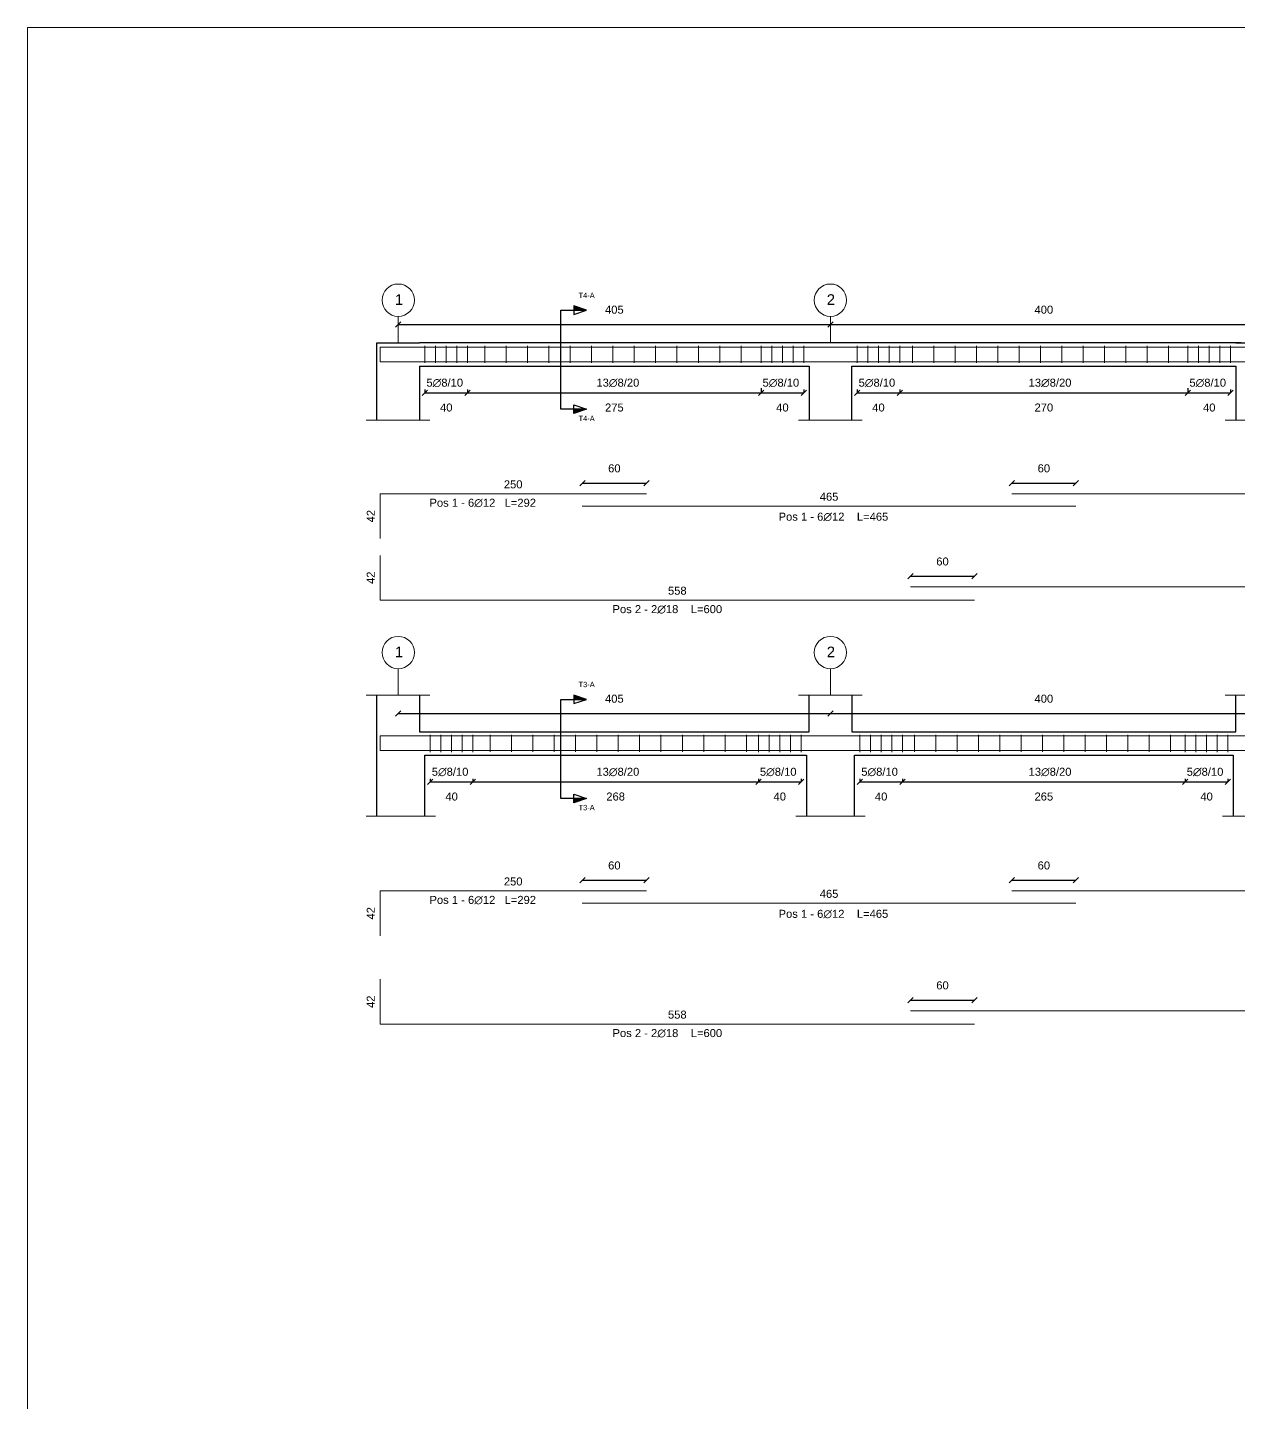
# Model space of a CAD drawing. Header units: millimetres. Extents: x -455371 to 117772, y -78417 to 116564.
# Drawn here: x -339956 to -328607, y -4892 to 7995 of the extents above; entities that cross this region are included whole.
import ezdxf

# ---------------------------------------------------------------- set-up
doc = ezdxf.new("R2010")
doc.units = ezdxf.units.MM
doc.linetypes.add('ACAD_ISO02W100', pattern=[15, 12, -3])
doc.layers.get('0').update_dxf_attribs({"color": 255})
for name, color, linetype, lineweight in [('armature', 5, 'Continuous', 18), ('Cls', 7, 'Continuous', 25), ('fili fissi', 210, 'Continuous', 18), ('quote', 5, 'Continuous', 15), ('Scritte', 7, 'Continuous', 15), ('staffe', 10, 'Continuous', 15), ('tratteggio 1 a 50', 230, 'ACAD_ISO02W100', 15)]:
    doc.layers.add(name, color=color, linetype=linetype, lineweight=lineweight)
doc.layers.add('RETINI', color=253, linetype='Continuous')
doc.styles.get("Standard").update_dxf_attribs({"font": 'arial.ttf'})
doc.dimstyles.new('per distinte 1 a 50', dxfattribs={"dimtxt": 75, "dimasz": 150, "dimexe": 0.18, "dimexo": 250, "dimgap": 50, "dimtad": 1, "dimdec": 0, "dimlfac": 0.1, "dimzin": 0, "dimdsep": 46, "dimtxsty": 'Standard', "dimblk": 'NONE', "dimcen": 0, "dimse1": 1, "dimse2": 1, "dimsd1": 1, "dimsd2": 1, "dimadec": 0, "dimazin": 0, "dimtfac": 1, "dimtdec": 0, "dimtix": 1, "dimtofl": 0, "dimtmove": 0, "dimatfit": 3, "dimldrblk": 'NONE', "dimfxl": 250, "dimfxlon": 1, "dimtolj": 1, "dimtzin": 0, "dimarcsym": 2})
doc.dimstyles.new('scala1 a 50', dxfattribs={"dimtxt": 75, "dimasz": 50, "dimexe": 0.18, "dimexo": 250, "dimgap": 100, "dimtad": 2, "dimdec": 0, "dimlfac": 0.1, "dimzin": 0, "dimdsep": 46, "dimtxsty": 'Standard', "dimblk": 'OBLIQUE', "dimcen": -100, "dimadec": 0, "dimazin": 0, "dimtfac": 1, "dimtdec": 0, "dimtofl": 0, "dimtmove": 0, "dimatfit": 3, "dimfxl": 250, "dimfxlon": 1, "dimtolj": 1, "dimtzin": 0, "dimarcsym": 0})

# ---------------------------------------------------------------- blocks, each defined once
blk = doc.blocks.new('*U408')
at = {"layer": 'staffe'}
blk.add_lwpolyline([(0, -80), (0, 80)], dxfattribs=at)
blk = doc.blocks.new('*U409')
at = {"layer": 'Cls', "color": 0, "linetype": 'ByBlock', "lineweight": -2, "transparency": 16777216}
for p in [(-400, 0), (-300, 0), (-200, 0), (-100, 0), (0, 0)]:
    blk.add_blockref('*U408', p, dxfattribs=at)
blk = doc.blocks.new('*U410')
at = {"layer": 'staffe'}
blk.add_lwpolyline([(0, -80), (0, 80)], dxfattribs=at)
blk = doc.blocks.new('*U411')
at = {"layer": 'Cls', "color": 0, "linetype": 'ByBlock', "lineweight": -2, "transparency": 16777216}
for p in [(-400, 0), (-300, 0), (-200, 0), (-100, 0), (0, 0)]:
    blk.add_blockref('*U410', p, dxfattribs=at)
blk = doc.blocks.new('*U412')
at = {"layer": 'staffe'}
blk.add_lwpolyline([(0, -80), (0, 80)], dxfattribs=at)
blk = doc.blocks.new('*U413')
at = {"layer": 'Cls', "color": 0, "linetype": 'ByBlock', "lineweight": -2, "transparency": 16777216}
for p in [(-400, 0), (-300, 0), (-200, 0), (-100, 0), (0, 0)]:
    blk.add_blockref('*U412', p, dxfattribs=at)
blk = doc.blocks.new('*U414')
at = {"layer": 'staffe'}
blk.add_lwpolyline([(0, -80), (0, 80)], dxfattribs=at)
blk = doc.blocks.new('*U415')
at = {"layer": 'Cls', "color": 0, "linetype": 'ByBlock', "lineweight": -2, "transparency": 16777216}
for p in [(-400, 0), (-300, 0), (-200, 0), (-100, 0), (0, 0)]:
    blk.add_blockref('*U414', p, dxfattribs=at)
blk = doc.blocks.new('*U442')
at = {"layer": 'staffe'}
blk.add_lwpolyline([(0, -80), (0, 80)], dxfattribs=at)
blk = doc.blocks.new('*U443')
at = {"layer": 'Cls', "color": 0, "linetype": 'ByBlock', "lineweight": -2, "transparency": 16777216}
for p in [(-400, 0), (-300, 0), (-200, 0), (-100, 0), (0, 0)]:
    blk.add_blockref('*U442', p, dxfattribs=at)
blk = doc.blocks.new('*U444')
at = {"layer": 'staffe'}
blk.add_lwpolyline([(0, -80), (0, 80)], dxfattribs=at)
blk = doc.blocks.new('*U445')
at = {"layer": 'Cls', "color": 0, "linetype": 'ByBlock', "lineweight": -2, "transparency": 16777216}
for p in [(-400, 0), (-300, 0), (-200, 0), (-100, 0), (0, 0)]:
    blk.add_blockref('*U444', p, dxfattribs=at)
blk = doc.blocks.new('*U446')
at = {"layer": 'staffe'}
blk.add_lwpolyline([(0, -80), (0, 80)], dxfattribs=at)
blk = doc.blocks.new('*U447')
at = {"layer": 'Cls', "color": 0, "linetype": 'ByBlock', "lineweight": -2, "transparency": 16777216}
for p in [(-400, 0), (-300, 0), (-200, 0), (-100, 0), (0, 0)]:
    blk.add_blockref('*U446', p, dxfattribs=at)
blk = doc.blocks.new('*U448')
at = {"layer": 'staffe'}
blk.add_lwpolyline([(0, -80), (0, 80)], dxfattribs=at)
blk = doc.blocks.new('*U449')
at = {"layer": 'Cls', "color": 0, "linetype": 'ByBlock', "lineweight": -2, "transparency": 16777216}
for p in [(-400, 0), (-300, 0), (-200, 0), (-100, 0), (0, 0)]:
    blk.add_blockref('*U448', p, dxfattribs=at)
blk = doc.blocks.new('*U506')
at = {"layer": 'staffe'}
blk.add_lwpolyline([(0, -80), (0, 80)], dxfattribs=at)
blk = doc.blocks.new('*U507')
at = {"layer": 'Cls', "color": 0, "linetype": 'ByBlock', "lineweight": -2, "transparency": 16777216}
for p in [(0, 0), (200, 0), (400, 0), (600, 0), (800, 0), (1000, 0), (1200, 0), (1400, 0), (1600, 0), (1800, 0), (2000, 0), (2200, 0), (2400, 0)]:
    blk.add_blockref('*U506', p, dxfattribs=at)
blk = doc.blocks.new('*U508')
at = {"layer": 'staffe'}
blk.add_lwpolyline([(0, -80), (0, 80)], dxfattribs=at)
blk = doc.blocks.new('*U509')
at = {"layer": 'Cls', "color": 0, "linetype": 'ByBlock', "lineweight": -2, "transparency": 16777216}
for p in [(0, 0), (200, 0), (400, 0), (600, 0), (800, 0), (1000, 0), (1200, 0), (1400, 0), (1600, 0), (1800, 0), (2000, 0), (2200, 0), (2400, 0)]:
    blk.add_blockref('*U508', p, dxfattribs=at)
blk = doc.blocks.new('*U514')
at = {"layer": 'staffe'}
blk.add_lwpolyline([(0, -80), (0, 80)], dxfattribs=at)
blk = doc.blocks.new('*U515')
at = {"layer": 'Cls', "color": 0, "linetype": 'ByBlock', "lineweight": -2, "transparency": 16777216}
for p in [(0, 0), (200, 0), (400, 0), (600, 0), (800, 0), (1000, 0), (1200, 0), (1400, 0), (1600, 0), (1800, 0), (2000, 0), (2200, 0), (2400, 0)]:
    blk.add_blockref('*U514', p, dxfattribs=at)
blk = doc.blocks.new('*U516')
at = {"layer": 'staffe'}
blk.add_lwpolyline([(0, -80), (0, 80)], dxfattribs=at)
blk = doc.blocks.new('*U517')
at = {"layer": 'Cls', "color": 0, "linetype": 'ByBlock', "lineweight": -2, "transparency": 16777216}
for p in [(0, 0), (200, 0), (400, 0), (600, 0), (800, 0), (1000, 0), (1200, 0), (1400, 0), (1600, 0), (1800, 0), (2000, 0), (2200, 0), (2400, 0)]:
    blk.add_blockref('*U516', p, dxfattribs=at)
blk = doc.blocks.new('_Oblique')
at = {"color": 0, "linetype": 'ByBlock', "lineweight": -2}
blk.add_line((-0.5, -0.5), (0.5, 0.5), dxfattribs=at)
blk = doc.blocks.new('*D578')
at = {"layer": 'Defpoints', "color": 0, "transparency": 16777216}
for p in [(-329081, 4851), (-328681, 4851), (-328681, 4572)]:
    blk.add_point(p, dxfattribs=at)
at = {"layer": 'quote', "color": 0, "lineweight": -2, "transparency": 16777216}
for p, q in [((-329081, 4601), (-329081, 4571)), ((-329081, 4572), (-328681, 4572)), ((-328681, 4601), (-328681, 4571))]:
    blk.add_line(p, q, dxfattribs=at)
at = {"layer": 'quote', "color": 0, "lineweight": -2, "transparency": 16777216, "xscale": 50, "yscale": 50, "zscale": 50, "rotation": 180}
blk.add_blockref('_Oblique', (-329081, 4572), dxfattribs=at)
at = {"layer": 'quote', "color": 0, "lineweight": -2, "transparency": 16777216, "xscale": 50, "yscale": 50, "zscale": 50}
blk.add_blockref('_Oblique', (-328681, 4572), dxfattribs=at)
at = {"layer": 'quote', "color": 0, "transparency": 16777216, "insert": (-328881, 4433), "char_height": 75, "attachment_point": 5}
blk.add_mtext('\\A1;40', dxfattribs=at)
blk = doc.blocks.new('*D579')
at = {"layer": 'Defpoints', "color": 0, "transparency": 16777216}
for p in [(-333081, 4851), (-332681, 4851), (-332681, 4572)]:
    blk.add_point(p, dxfattribs=at)
at = {"layer": 'quote', "color": 0, "lineweight": -2, "transparency": 16777216}
for p, q in [((-333081, 4601), (-333081, 4571)), ((-333081, 4572), (-332681, 4572)), ((-332681, 4601), (-332681, 4571))]:
    blk.add_line(p, q, dxfattribs=at)
at = {"layer": 'quote', "color": 0, "lineweight": -2, "transparency": 16777216, "xscale": 50, "yscale": 50, "zscale": 50, "rotation": 180}
blk.add_blockref('_Oblique', (-333081, 4572), dxfattribs=at)
at = {"layer": 'quote', "color": 0, "lineweight": -2, "transparency": 16777216, "xscale": 50, "yscale": 50, "zscale": 50}
blk.add_blockref('_Oblique', (-332681, 4572), dxfattribs=at)
at = {"layer": 'quote', "color": 0, "transparency": 16777216, "insert": (-332881, 4433), "char_height": 75, "attachment_point": 5}
blk.add_mtext('\\A1;40', dxfattribs=at)
blk = doc.blocks.new('*D580')
at = {"layer": 'Defpoints', "color": 0, "transparency": 16777216}
for p in [(-333106, 1204), (-332706, 1204), (-332706, 925)]:
    blk.add_point(p, dxfattribs=at)
at = {"layer": 'quote', "color": 0, "lineweight": -2, "transparency": 16777216}
for p, q in [((-333106, 954), (-333106, 925)), ((-333106, 925), (-332706, 925)), ((-332706, 954), (-332706, 925))]:
    blk.add_line(p, q, dxfattribs=at)
at = {"layer": 'quote', "color": 0, "lineweight": -2, "transparency": 16777216, "xscale": 50, "yscale": 50, "zscale": 50, "rotation": 180}
blk.add_blockref('_Oblique', (-333106, 925), dxfattribs=at)
at = {"layer": 'quote', "color": 0, "lineweight": -2, "transparency": 16777216, "xscale": 50, "yscale": 50, "zscale": 50}
blk.add_blockref('_Oblique', (-332706, 925), dxfattribs=at)
at = {"layer": 'quote', "color": 0, "transparency": 16777216, "insert": (-332906, 787), "char_height": 75, "attachment_point": 5}
blk.add_mtext('\\A1;40', dxfattribs=at)
blk = doc.blocks.new('*D581')
at = {"layer": 'Defpoints', "color": 0, "transparency": 16777216}
for p in [(-329106, 1204), (-328706, 1204), (-328706, 925)]:
    blk.add_point(p, dxfattribs=at)
at = {"layer": 'quote', "color": 0, "lineweight": -2, "transparency": 16777216}
for p, q in [((-329106, 954), (-329106, 925)), ((-329106, 925), (-328706, 925)), ((-328706, 954), (-328706, 925))]:
    blk.add_line(p, q, dxfattribs=at)
at = {"layer": 'quote', "color": 0, "lineweight": -2, "transparency": 16777216, "xscale": 50, "yscale": 50, "zscale": 50, "rotation": 180}
blk.add_blockref('_Oblique', (-329106, 925), dxfattribs=at)
at = {"layer": 'quote', "color": 0, "lineweight": -2, "transparency": 16777216, "xscale": 50, "yscale": 50, "zscale": 50}
blk.add_blockref('_Oblique', (-328706, 925), dxfattribs=at)
at = {"layer": 'quote', "color": 0, "transparency": 16777216, "insert": (-328906, 787), "char_height": 75, "attachment_point": 5}
blk.add_mtext('\\A1;40', dxfattribs=at)
blk = doc.blocks.new('*D592')
at = {"layer": 'Defpoints', "color": 0, "transparency": 16777216}
for p in [(-332181, 4851), (-331781, 4851), (-331781, 4572)]:
    blk.add_point(p, dxfattribs=at)
at = {"layer": 'quote', "color": 0, "lineweight": -2, "transparency": 16777216}
for p, q in [((-332181, 4601), (-332181, 4571)), ((-332181, 4572), (-331781, 4572)), ((-331781, 4601), (-331781, 4571))]:
    blk.add_line(p, q, dxfattribs=at)
at = {"layer": 'quote', "color": 0, "lineweight": -2, "transparency": 16777216, "xscale": 50, "yscale": 50, "zscale": 50, "rotation": 180}
blk.add_blockref('_Oblique', (-332181, 4572), dxfattribs=at)
at = {"layer": 'quote', "color": 0, "lineweight": -2, "transparency": 16777216, "xscale": 50, "yscale": 50, "zscale": 50}
blk.add_blockref('_Oblique', (-331781, 4572), dxfattribs=at)
at = {"layer": 'quote', "color": 0, "transparency": 16777216, "insert": (-331981, 4433), "char_height": 75, "attachment_point": 5}
blk.add_mtext('\\A1;40', dxfattribs=at)
blk = doc.blocks.new('*D595')
at = {"layer": 'Defpoints', "color": 0, "transparency": 16777216}
for p in [(-336231, 4851), (-335831, 4851), (-335831, 4572)]:
    blk.add_point(p, dxfattribs=at)
at = {"layer": 'quote', "color": 0, "lineweight": -2, "transparency": 16777216}
for p, q in [((-336231, 4601), (-336231, 4571)), ((-336231, 4572), (-335831, 4572)), ((-335831, 4601), (-335831, 4571))]:
    blk.add_line(p, q, dxfattribs=at)
at = {"layer": 'quote', "color": 0, "lineweight": -2, "transparency": 16777216, "xscale": 50, "yscale": 50, "zscale": 50, "rotation": 180}
blk.add_blockref('_Oblique', (-336231, 4572), dxfattribs=at)
at = {"layer": 'quote', "color": 0, "lineweight": -2, "transparency": 16777216, "xscale": 50, "yscale": 50, "zscale": 50}
blk.add_blockref('_Oblique', (-335831, 4572), dxfattribs=at)
at = {"layer": 'quote', "color": 0, "transparency": 16777216, "insert": (-336031, 4433), "char_height": 75, "attachment_point": 5}
blk.add_mtext('\\A1;40', dxfattribs=at)
blk = doc.blocks.new('*D596')
at = {"layer": 'Defpoints', "color": 0, "transparency": 16777216}
for p in [(-336181, 1204), (-335781, 1204), (-335781, 925)]:
    blk.add_point(p, dxfattribs=at)
at = {"layer": 'quote', "color": 0, "lineweight": -2, "transparency": 16777216}
for p, q in [((-336181, 954), (-336181, 925)), ((-336181, 925), (-335781, 925)), ((-335781, 954), (-335781, 925))]:
    blk.add_line(p, q, dxfattribs=at)
at = {"layer": 'quote', "color": 0, "lineweight": -2, "transparency": 16777216, "xscale": 50, "yscale": 50, "zscale": 50, "rotation": 180}
blk.add_blockref('_Oblique', (-336181, 925), dxfattribs=at)
at = {"layer": 'quote', "color": 0, "lineweight": -2, "transparency": 16777216, "xscale": 50, "yscale": 50, "zscale": 50}
blk.add_blockref('_Oblique', (-335781, 925), dxfattribs=at)
at = {"layer": 'quote', "color": 0, "transparency": 16777216, "insert": (-335981, 787), "char_height": 75, "attachment_point": 5}
blk.add_mtext('\\A1;40', dxfattribs=at)
blk = doc.blocks.new('*D597')
at = {"layer": 'Defpoints', "color": 0, "transparency": 16777216}
for p in [(-332156, 1204), (-331756, 1204), (-331756, 925)]:
    blk.add_point(p, dxfattribs=at)
at = {"layer": 'quote', "color": 0, "lineweight": -2, "transparency": 16777216}
for p, q in [((-332156, 954), (-332156, 925)), ((-332156, 925), (-331756, 925)), ((-331756, 954), (-331756, 925))]:
    blk.add_line(p, q, dxfattribs=at)
at = {"layer": 'quote', "color": 0, "lineweight": -2, "transparency": 16777216, "xscale": 50, "yscale": 50, "zscale": 50, "rotation": 180}
blk.add_blockref('_Oblique', (-332156, 925), dxfattribs=at)
at = {"layer": 'quote', "color": 0, "lineweight": -2, "transparency": 16777216, "xscale": 50, "yscale": 50, "zscale": 50}
blk.add_blockref('_Oblique', (-331756, 925), dxfattribs=at)
at = {"layer": 'quote', "color": 0, "transparency": 16777216, "insert": (-331956, 787), "char_height": 75, "attachment_point": 5}
blk.add_mtext('\\A1;40', dxfattribs=at)
blk = doc.blocks.new('*D643')
at = {"layer": 'Defpoints', "color": 0, "transparency": 16777216}
for p in [(-335831, 4851), (-333081, 4865), (-333081, 4572)]:
    blk.add_point(p, dxfattribs=at)
at = {"layer": 'quote', "color": 0, "lineweight": -2, "transparency": 16777216}
for p, q in [((-335831, 4601), (-335831, 4571)), ((-335831, 4572), (-333081, 4572)), ((-333081, 4615), (-333081, 4571))]:
    blk.add_line(p, q, dxfattribs=at)
at = {"layer": 'quote', "color": 0, "lineweight": -2, "transparency": 16777216, "xscale": 50, "yscale": 50, "zscale": 50, "rotation": 180}
blk.add_blockref('_Oblique', (-335831, 4572), dxfattribs=at)
at = {"layer": 'quote', "color": 0, "lineweight": -2, "transparency": 16777216, "xscale": 50, "yscale": 50, "zscale": 50}
blk.add_blockref('_Oblique', (-333081, 4572), dxfattribs=at)
at = {"layer": 'quote', "color": 0, "transparency": 16777216, "insert": (-334456, 4433), "char_height": 75, "attachment_point": 5}
blk.add_mtext('\\A1;275', dxfattribs=at)
blk = doc.blocks.new('*D645')
at = {"layer": 'Defpoints', "color": 0, "transparency": 16777216}
for p in [(-331781, 4851), (-329081, 4865), (-329081, 4572)]:
    blk.add_point(p, dxfattribs=at)
at = {"layer": 'quote', "color": 0, "lineweight": -2, "transparency": 16777216}
for p, q in [((-331781, 4601), (-331781, 4571)), ((-331781, 4572), (-329081, 4572)), ((-329081, 4615), (-329081, 4571))]:
    blk.add_line(p, q, dxfattribs=at)
at = {"layer": 'quote', "color": 0, "lineweight": -2, "transparency": 16777216, "xscale": 50, "yscale": 50, "zscale": 50, "rotation": 180}
blk.add_blockref('_Oblique', (-331781, 4572), dxfattribs=at)
at = {"layer": 'quote', "color": 0, "lineweight": -2, "transparency": 16777216, "xscale": 50, "yscale": 50, "zscale": 50}
blk.add_blockref('_Oblique', (-329081, 4572), dxfattribs=at)
at = {"layer": 'quote', "color": 0, "transparency": 16777216, "insert": (-330431, 4433), "char_height": 75, "attachment_point": 5}
blk.add_mtext('\\A1;270', dxfattribs=at)
blk = doc.blocks.new('*D647')
at = {"layer": 'Defpoints', "color": 0, "transparency": 16777216}
for p in [(-335781, 1204), (-333106, 1204), (-333106, 925)]:
    blk.add_point(p, dxfattribs=at)
at = {"layer": 'quote', "color": 0, "lineweight": -2, "transparency": 16777216}
for p, q in [((-335781, 954), (-335781, 925)), ((-335781, 925), (-333106, 925)), ((-333106, 954), (-333106, 925))]:
    blk.add_line(p, q, dxfattribs=at)
at = {"layer": 'quote', "color": 0, "lineweight": -2, "transparency": 16777216, "xscale": 50, "yscale": 50, "zscale": 50, "rotation": 180}
blk.add_blockref('_Oblique', (-335781, 925), dxfattribs=at)
at = {"layer": 'quote', "color": 0, "lineweight": -2, "transparency": 16777216, "xscale": 50, "yscale": 50, "zscale": 50}
blk.add_blockref('_Oblique', (-333106, 925), dxfattribs=at)
at = {"layer": 'quote', "color": 0, "transparency": 16777216, "insert": (-334444, 787), "char_height": 75, "attachment_point": 5}
blk.add_mtext('\\A1;268', dxfattribs=at)
blk = doc.blocks.new('*D649')
at = {"layer": 'Defpoints', "color": 0, "transparency": 16777216}
for p in [(-331756, 1204), (-329106, 1204), (-329106, 925)]:
    blk.add_point(p, dxfattribs=at)
at = {"layer": 'quote', "color": 0, "lineweight": -2, "transparency": 16777216}
for p, q in [((-331756, 954), (-331756, 925)), ((-331756, 925), (-329106, 925)), ((-329106, 954), (-329106, 925))]:
    blk.add_line(p, q, dxfattribs=at)
at = {"layer": 'quote', "color": 0, "lineweight": -2, "transparency": 16777216, "xscale": 50, "yscale": 50, "zscale": 50, "rotation": 180}
blk.add_blockref('_Oblique', (-331756, 925), dxfattribs=at)
at = {"layer": 'quote', "color": 0, "lineweight": -2, "transparency": 16777216, "xscale": 50, "yscale": 50, "zscale": 50}
blk.add_blockref('_Oblique', (-329106, 925), dxfattribs=at)
at = {"layer": 'quote', "color": 0, "transparency": 16777216, "insert": (-330431, 787), "char_height": 75, "attachment_point": 5}
blk.add_mtext('\\A1;265', dxfattribs=at)
blk = doc.blocks.new('*D702')
at = {"layer": 'Defpoints', "color": 0, "transparency": 16777216}
for p in [(-336651, 3625), (-336651, 3625), (-336651, 3205)]:
    blk.add_point(p, dxfattribs=at)
at = {"layer": 'quote', "color": 0, "transparency": 16777216, "insert": (-336739, 3415), "char_height": 75, "attachment_point": 5, "rotation": 90}
blk.add_mtext('\\A1;42', dxfattribs=at)
blk = doc.blocks.new('_None')
blk = doc.blocks.new('*D703')
at = {"layer": 'Defpoints', "color": 0, "transparency": 16777216}
for p in [(-336651, 3625), (-334156, 3625), (-334156, 3625)]:
    blk.add_point(p, dxfattribs=at)
at = {"layer": 'quote', "color": 0, "transparency": 16777216, "insert": (-335404, 3713), "char_height": 75, "attachment_point": 5}
blk.add_mtext('\\A1;250', dxfattribs=at)
blk = doc.blocks.new('*D704')
at = {"layer": 'Defpoints', "color": 0, "transparency": 16777216}
for p in [(-336651, 3048), (-336651, 3048), (-336651, 2628)]:
    blk.add_point(p, dxfattribs=at)
at = {"layer": 'quote', "color": 0, "transparency": 16777216, "insert": (-336739, 2838), "char_height": 75, "attachment_point": 5, "rotation": 90}
blk.add_mtext('\\A1;42', dxfattribs=at)
blk = doc.blocks.new('*D705')
at = {"layer": 'Defpoints', "color": 0, "transparency": 16777216}
for p in [(-334756, 3625), (-334156, 3725), (-334156, 3625)]:
    blk.add_point(p, dxfattribs=at)
at = {"layer": 'quote', "color": 0, "lineweight": -2, "transparency": 16777216}
for p, q in [((-334756, 3725), (-334756, 3725)), ((-334756, 3725), (-334156, 3725)), ((-334156, 3725), (-334156, 3725))]:
    blk.add_line(p, q, dxfattribs=at)
at = {"layer": 'quote', "color": 0, "lineweight": -2, "transparency": 16777216, "xscale": 50, "yscale": 50, "zscale": 50, "rotation": 180}
blk.add_blockref('_Oblique', (-334756, 3725), dxfattribs=at)
at = {"layer": 'quote', "color": 0, "lineweight": -2, "transparency": 16777216, "xscale": 50, "yscale": 50, "zscale": 50}
blk.add_blockref('_Oblique', (-334156, 3725), dxfattribs=at)
at = {"layer": 'quote', "color": 0, "transparency": 16777216, "insert": (-334456, 3863), "char_height": 75, "attachment_point": 5}
blk.add_mtext('\\A1;60', dxfattribs=at)
blk = doc.blocks.new('*D706')
at = {"layer": 'Defpoints', "color": 0, "transparency": 16777216}
for p in [(-330731, 3625), (-330131, 3725), (-330131, 3625)]:
    blk.add_point(p, dxfattribs=at)
at = {"layer": 'quote', "color": 0, "lineweight": -2, "transparency": 16777216}
for p, q in [((-330731, 3725), (-330731, 3725)), ((-330731, 3725), (-330131, 3725)), ((-330131, 3725), (-330131, 3725))]:
    blk.add_line(p, q, dxfattribs=at)
at = {"layer": 'quote', "color": 0, "lineweight": -2, "transparency": 16777216, "xscale": 50, "yscale": 50, "zscale": 50, "rotation": 180}
blk.add_blockref('_Oblique', (-330731, 3725), dxfattribs=at)
at = {"layer": 'quote', "color": 0, "lineweight": -2, "transparency": 16777216, "xscale": 50, "yscale": 50, "zscale": 50}
blk.add_blockref('_Oblique', (-330131, 3725), dxfattribs=at)
at = {"layer": 'quote', "color": 0, "transparency": 16777216, "insert": (-330431, 3863), "char_height": 75, "attachment_point": 5}
blk.add_mtext('\\A1;60', dxfattribs=at)
blk = doc.blocks.new('*D700')
at = {"layer": 'Defpoints', "color": 0, "transparency": 16777216}
for p in [(-331081, 2852), (-331681, 2752), (-331081, 2752)]:
    blk.add_point(p, dxfattribs=at)
at = {"layer": 'quote', "color": 0, "lineweight": -2, "transparency": 16777216}
for p, q in [((-331681, 2852), (-331681, 2852)), ((-331681, 2852), (-331081, 2852)), ((-331081, 2852), (-331081, 2852))]:
    blk.add_line(p, q, dxfattribs=at)
at = {"layer": 'quote', "color": 0, "lineweight": -2, "transparency": 16777216, "xscale": 50, "yscale": 50, "zscale": 50, "rotation": 180}
blk.add_blockref('_Oblique', (-331681, 2852), dxfattribs=at)
at = {"layer": 'quote', "color": 0, "lineweight": -2, "transparency": 16777216, "xscale": 50, "yscale": 50, "zscale": 50}
blk.add_blockref('_Oblique', (-331081, 2852), dxfattribs=at)
at = {"layer": 'quote', "color": 0, "transparency": 16777216, "insert": (-331381, 2990), "char_height": 75, "attachment_point": 5}
blk.add_mtext('\\A1;60', dxfattribs=at)
blk = doc.blocks.new('*D701')
at = {"layer": 'Defpoints', "color": 0, "transparency": 16777216}
for p in [(-334756, 3509), (-330131, 3509), (-330131, 3509)]:
    blk.add_point(p, dxfattribs=at)
at = {"layer": 'quote', "color": 0, "transparency": 16777216, "insert": (-332444, 3597), "char_height": 75, "attachment_point": 5}
blk.add_mtext('\\A1;465', dxfattribs=at)
blk = doc.blocks.new('*D697')
at = {"layer": 'Defpoints', "color": 0, "transparency": 16777216}
for p in [(-330731, 3625), (-325381, 3625), (-325381, 3625)]:
    blk.add_point(p, dxfattribs=at)
at = {"layer": 'quote', "color": 0, "transparency": 16777216, "insert": (-328056, 3713), "char_height": 75, "attachment_point": 5}
blk.add_mtext('\\A1;535', dxfattribs=at)
blk = doc.blocks.new('*D709')
at = {"layer": 'Defpoints', "color": 0, "transparency": 16777216}
for p in [(-331681, 2752), (-323656, 2752), (-323656, 2752)]:
    blk.add_point(p, dxfattribs=at)
at = {"layer": 'quote', "color": 0, "transparency": 16777216, "insert": (-327669, 2840), "char_height": 75, "attachment_point": 5}
blk.add_mtext('\\A1;800', dxfattribs=at)
blk = doc.blocks.new('*D710')
at = {"layer": 'Defpoints', "color": 0, "transparency": 16777216}
for p in [(-336651, 2628), (-331081, 2628), (-331081, 2628)]:
    blk.add_point(p, dxfattribs=at)
at = {"layer": 'quote', "color": 0, "transparency": 16777216, "insert": (-333866, 2716), "char_height": 75, "attachment_point": 5}
blk.add_mtext('\\A1;558', dxfattribs=at)
blk = doc.blocks.new('*D1913')
at = {"layer": 'Defpoints', "color": 0, "transparency": 16777216}
for p in [(-336651, -97), (-336651, -97), (-336651, -517)]:
    blk.add_point(p, dxfattribs=at)
at = {"layer": 'quote', "color": 0, "transparency": 16777216, "insert": (-336739, -307), "char_height": 75, "attachment_point": 5, "rotation": 90}
blk.add_mtext('\\A1;42', dxfattribs=at)
blk = doc.blocks.new('*D1914')
at = {"layer": 'Defpoints', "color": 0, "transparency": 16777216}
for p in [(-336651, -97), (-334156, -97), (-334156, -97)]:
    blk.add_point(p, dxfattribs=at)
at = {"layer": 'quote', "color": 0, "transparency": 16777216, "insert": (-335404, -9), "char_height": 75, "attachment_point": 5}
blk.add_mtext('\\A1;250', dxfattribs=at)
blk = doc.blocks.new('*D1915')
at = {"layer": 'Defpoints', "color": 0, "transparency": 16777216}
for p in [(-336651, -926), (-336651, -926), (-336651, -1346)]:
    blk.add_point(p, dxfattribs=at)
at = {"layer": 'quote', "color": 0, "transparency": 16777216, "insert": (-336739, -1136), "char_height": 75, "attachment_point": 5, "rotation": 90}
blk.add_mtext('\\A1;42', dxfattribs=at)
blk = doc.blocks.new('*D1916')
at = {"layer": 'Defpoints', "color": 0, "transparency": 16777216}
for p in [(-334156, 3), (-334756, -97), (-334156, -97)]:
    blk.add_point(p, dxfattribs=at)
at = {"layer": 'quote', "color": 0, "lineweight": -2, "transparency": 16777216}
for p, q in [((-334756, 3), (-334756, 3)), ((-334756, 3), (-334156, 3)), ((-334156, 3), (-334156, 3))]:
    blk.add_line(p, q, dxfattribs=at)
at = {"layer": 'quote', "color": 0, "lineweight": -2, "transparency": 16777216, "xscale": 50, "yscale": 50, "zscale": 50, "rotation": 180}
blk.add_blockref('_Oblique', (-334756, 3), dxfattribs=at)
at = {"layer": 'quote', "color": 0, "lineweight": -2, "transparency": 16777216, "xscale": 50, "yscale": 50, "zscale": 50}
blk.add_blockref('_Oblique', (-334156, 3), dxfattribs=at)
at = {"layer": 'quote', "color": 0, "transparency": 16777216, "insert": (-334456, 141), "char_height": 75, "attachment_point": 5}
blk.add_mtext('\\A1;60', dxfattribs=at)
blk = doc.blocks.new('*D1917')
at = {"layer": 'Defpoints', "color": 0, "transparency": 16777216}
for p in [(-330131, 3), (-330731, -97), (-330131, -97)]:
    blk.add_point(p, dxfattribs=at)
at = {"layer": 'quote', "color": 0, "lineweight": -2, "transparency": 16777216}
for p, q in [((-330731, 3), (-330731, 3)), ((-330731, 3), (-330131, 3)), ((-330131, 3), (-330131, 3))]:
    blk.add_line(p, q, dxfattribs=at)
at = {"layer": 'quote', "color": 0, "lineweight": -2, "transparency": 16777216, "xscale": 50, "yscale": 50, "zscale": 50, "rotation": 180}
blk.add_blockref('_Oblique', (-330731, 3), dxfattribs=at)
at = {"layer": 'quote', "color": 0, "lineweight": -2, "transparency": 16777216, "xscale": 50, "yscale": 50, "zscale": 50}
blk.add_blockref('_Oblique', (-330131, 3), dxfattribs=at)
at = {"layer": 'quote', "color": 0, "transparency": 16777216, "insert": (-330431, 141), "char_height": 75, "attachment_point": 5}
blk.add_mtext('\\A1;60', dxfattribs=at)
blk = doc.blocks.new('*D1920')
at = {"layer": 'Defpoints', "color": 0, "transparency": 16777216}
for p in [(-331081, -1121), (-331681, -1221), (-331081, -1221)]:
    blk.add_point(p, dxfattribs=at)
at = {"layer": 'quote', "color": 0, "lineweight": -2, "transparency": 16777216}
for p, q in [((-331681, -1121), (-331681, -1121)), ((-331681, -1121), (-331081, -1121)), ((-331081, -1121), (-331081, -1121))]:
    blk.add_line(p, q, dxfattribs=at)
at = {"layer": 'quote', "color": 0, "lineweight": -2, "transparency": 16777216, "xscale": 50, "yscale": 50, "zscale": 50, "rotation": 180}
blk.add_blockref('_Oblique', (-331681, -1121), dxfattribs=at)
at = {"layer": 'quote', "color": 0, "lineweight": -2, "transparency": 16777216, "xscale": 50, "yscale": 50, "zscale": 50}
blk.add_blockref('_Oblique', (-331081, -1121), dxfattribs=at)
at = {"layer": 'quote', "color": 0, "transparency": 16777216, "insert": (-331381, -983), "char_height": 75, "attachment_point": 5}
blk.add_mtext('\\A1;60', dxfattribs=at)
blk = doc.blocks.new('*D1921')
at = {"layer": 'Defpoints', "color": 0, "transparency": 16777216}
for p in [(-334756, -213), (-330131, -213), (-330131, -213)]:
    blk.add_point(p, dxfattribs=at)
at = {"layer": 'quote', "color": 0, "transparency": 16777216, "insert": (-332444, -125), "char_height": 75, "attachment_point": 5}
blk.add_mtext('\\A1;465', dxfattribs=at)
blk = doc.blocks.new('*D1922')
at = {"layer": 'Defpoints', "color": 0, "transparency": 16777216}
for p in [(-330731, -97), (-325381, -97), (-325381, -97)]:
    blk.add_point(p, dxfattribs=at)
at = {"layer": 'quote', "color": 0, "transparency": 16777216, "insert": (-328056, -9), "char_height": 75, "attachment_point": 5}
blk.add_mtext('\\A1;535', dxfattribs=at)
blk = doc.blocks.new('*D1925')
at = {"layer": 'Defpoints', "color": 0, "transparency": 16777216}
for p in [(-331681, -1221), (-323656, -1221), (-323656, -1221)]:
    blk.add_point(p, dxfattribs=at)
at = {"layer": 'quote', "color": 0, "transparency": 16777216, "insert": (-327669, -1133), "char_height": 75, "attachment_point": 5}
blk.add_mtext('\\A1;800', dxfattribs=at)
blk = doc.blocks.new('*D1926')
at = {"layer": 'Defpoints', "color": 0, "transparency": 16777216}
for p in [(-336651, -1346), (-331081, -1346), (-331081, -1346)]:
    blk.add_point(p, dxfattribs=at)
at = {"layer": 'quote', "color": 0, "transparency": 16777216, "insert": (-333866, -1257), "char_height": 75, "attachment_point": 5}
blk.add_mtext('\\A1;558', dxfattribs=at)
blk = doc.blocks.new('*D3454')
at = {"layer": 'Defpoints', "color": 0, "transparency": 16777216}
for p in [(-332431, 5212), (-336481, 5041), (-332431, 5041)]:
    blk.add_point(p, dxfattribs=at)
at = {"layer": 'quote', "color": 0, "lineweight": -2, "transparency": 16777216}
for p, q in [((-336481, 5212), (-336481, 5212)), ((-336481, 5212), (-332431, 5212)), ((-332431, 5212), (-332431, 5212))]:
    blk.add_line(p, q, dxfattribs=at)
at = {"layer": 'quote', "color": 0, "lineweight": -2, "transparency": 16777216, "xscale": 50, "yscale": 50, "zscale": 50, "rotation": 180}
blk.add_blockref('_Oblique', (-336481, 5212), dxfattribs=at)
at = {"layer": 'quote', "color": 0, "lineweight": -2, "transparency": 16777216, "xscale": 50, "yscale": 50, "zscale": 50}
blk.add_blockref('_Oblique', (-332431, 5212), dxfattribs=at)
at = {"layer": 'quote', "color": 0, "transparency": 16777216, "insert": (-334456, 5350), "char_height": 75, "attachment_point": 5}
blk.add_mtext('\\A1;405', dxfattribs=at)
blk = doc.blocks.new('*D3455')
at = {"layer": 'Defpoints', "color": 0, "transparency": 16777216}
for p in [(-328431, 5212), (-332431, 5041), (-328431, 5041)]:
    blk.add_point(p, dxfattribs=at)
at = {"layer": 'quote', "color": 0, "lineweight": -2, "transparency": 16777216}
for p, q in [((-332431, 5212), (-332431, 5212)), ((-332431, 5212), (-328431, 5212)), ((-328431, 5212), (-328431, 5212))]:
    blk.add_line(p, q, dxfattribs=at)
at = {"layer": 'quote', "color": 0, "lineweight": -2, "transparency": 16777216, "xscale": 50, "yscale": 50, "zscale": 50, "rotation": 180}
blk.add_blockref('_Oblique', (-332431, 5212), dxfattribs=at)
at = {"layer": 'quote', "color": 0, "lineweight": -2, "transparency": 16777216, "xscale": 50, "yscale": 50, "zscale": 50}
blk.add_blockref('_Oblique', (-328431, 5212), dxfattribs=at)
at = {"layer": 'quote', "color": 0, "transparency": 16777216, "insert": (-330431, 5350), "char_height": 75, "attachment_point": 5}
blk.add_mtext('\\A1;400', dxfattribs=at)
blk = doc.blocks.new('*D3458')
at = {"layer": 'Defpoints', "color": 0, "transparency": 16777216}
for p in [(-332431, 1565), (-336481, 1394), (-332431, 1394)]:
    blk.add_point(p, dxfattribs=at)
at = {"layer": 'quote', "color": 0, "lineweight": -2, "transparency": 16777216}
for p, q in [((-336481, 1565), (-336481, 1565)), ((-336481, 1565), (-332431, 1565)), ((-332431, 1565), (-332431, 1565))]:
    blk.add_line(p, q, dxfattribs=at)
at = {"layer": 'quote', "color": 0, "lineweight": -2, "transparency": 16777216, "xscale": 50, "yscale": 50, "zscale": 50, "rotation": 180}
blk.add_blockref('_Oblique', (-336481, 1565), dxfattribs=at)
at = {"layer": 'quote', "color": 0, "lineweight": -2, "transparency": 16777216, "xscale": 50, "yscale": 50, "zscale": 50}
blk.add_blockref('_Oblique', (-332431, 1565), dxfattribs=at)
at = {"layer": 'quote', "color": 0, "transparency": 16777216, "insert": (-334456, 1704), "char_height": 75, "attachment_point": 5}
blk.add_mtext('\\A1;405', dxfattribs=at)
blk = doc.blocks.new('*D3459')
at = {"layer": 'Defpoints', "color": 0, "transparency": 16777216}
for p in [(-328431, 1565), (-332431, 1394), (-328431, 1394)]:
    blk.add_point(p, dxfattribs=at)
at = {"layer": 'quote', "color": 0, "lineweight": -2, "transparency": 16777216}
for p, q in [((-332431, 1565), (-332431, 1565)), ((-332431, 1565), (-328431, 1565)), ((-328431, 1565), (-328431, 1565))]:
    blk.add_line(p, q, dxfattribs=at)
at = {"layer": 'quote', "color": 0, "lineweight": -2, "transparency": 16777216, "xscale": 50, "yscale": 50, "zscale": 50, "rotation": 180}
blk.add_blockref('_Oblique', (-332431, 1565), dxfattribs=at)
at = {"layer": 'quote', "color": 0, "lineweight": -2, "transparency": 16777216, "xscale": 50, "yscale": 50, "zscale": 50}
blk.add_blockref('_Oblique', (-328431, 1565), dxfattribs=at)
at = {"layer": 'quote', "color": 0, "transparency": 16777216, "insert": (-330431, 1704), "char_height": 75, "attachment_point": 5}
blk.add_mtext('\\A1;400', dxfattribs=at)

msp = doc.modelspace()

# ---------------------------------------------------------------- hatches: boundary and pattern name
at = {"layer": 'RETINI'}
h = msp.add_hatch(color=256, dxfattribs=at)
h.dxf.hatch_style = 1
h.paths.add_polyline_path([(-334835, 5385.5), (-334835, 5345.1), (-334715.5, 5345.1)])
h = msp.add_hatch(color=256, dxfattribs=at)
h.dxf.hatch_style = 1
h.paths.add_polyline_path([(-334715.5, 4416.8), (-334835, 4416.8), (-334835, 4376.4)])
h = msp.add_hatch(color=256, dxfattribs=at)
h.dxf.hatch_style = 1
h.paths.add_polyline_path([(-334835, 1738.8), (-334835, 1698.4), (-334715.5, 1698.4)])
h = msp.add_hatch(color=256, dxfattribs=at)
h.dxf.hatch_style = 1
h.paths.add_polyline_path([(-334715.5, 770.1), (-334835, 770.1), (-334835, 729.7)])

# ---------------------------------------------------------------- linework, layer by layer
at = {"layer": 'armature'}
for points in [[(-336651.1, 5000.1), (-318686.1, 5000.1), (-318686.1, 4862.1), (-336651.1, 4862.1)], [(-336651.1, 1355.4), (-318686.1, 1355.4), (-318686.1, 1217.4), (-336651.1, 1217.4)]]:
    msp.add_lwpolyline(points, close=True, dxfattribs=at)
for points in [[(-336651.1, 3204.8), (-336651.1, 3624.8), (-336281.1, 3624.8), (-334456.1, 3624.8), (-334156.1, 3624.8)], [(-330731.1, 3624.8), (-330431.1, 3624.8), (-325681.1, 3624.8), (-325381.1, 3624.8)], [(-330131.1, 3508.9), (-330431.1, 3508.9), (-334756.1, 3508.9)], [(-336651.1, 3047.6), (-336651.1, 2627.6), (-336281.1, 2627.6), (-334456.1, 2627.6), (-331981.1, 2627.6), (-331381.1, 2627.6), (-331081.1, 2627.6)], [(-323656.1, 2751.9), (-331681.1, 2751.9)], [(-336651.1, -517.5), (-336651.1, -97.5), (-336281.1, -97.5), (-334456.1, -97.5), (-334156.1, -97.5)], [(-330731.1, -97.5), (-330431.1, -97.5), (-325681.1, -97.5), (-325381.1, -97.5)], [(-330131.1, -213.3), (-330431.1, -213.3), (-334756.1, -213.3)], [(-336651.1, -925.6), (-336651.1, -1345.6), (-336281.1, -1345.6), (-334456.1, -1345.6), (-331981.1, -1345.6), (-331381.1, -1345.6), (-331081.1, -1345.6)], [(-323656.1, -1221.3), (-331681.1, -1221.3)]]:
    msp.add_lwpolyline(points, dxfattribs=at)
at = {"layer": 'Cls'}
for points in [[(-334715.5, 4416.8), (-334957.3, 4416.8), (-334957.3, 5345.1), (-334957.3, 5345.1), (-334715.5, 5345.1)], [(-336681.1, 4313.4), (-336681.1, 5041.1), (-336281.1, 5041.1)], [(-336681.1, 5041.1), (-336681.1, 5039.1)], [(-328581.1, 5041.1), (-332231.1, 5041.1), (-332631.1, 5041.1), (-336281.1, 5041.1)], [(-328631.1, 5041.1), (-328231.1, 5041.1), (-323131.1, 5041.1), (-322731.1, 5041.1), (-319056.1, 5041.1), (-318656.1, 5041.1), (-318656.1, 4313.4)], [(-336281.1, 4821.1), (-336281.1, 4313.4)], [(-336281.1, 4821.1), (-332631.1, 4821.1), (-332631.1, 4313.4)], [(-332231.1, 4313.4), (-332231.1, 4821.1), (-328631.1, 4821.1), (-328631.1, 4313.4)], [(-336681.1, 602.3), (-336681.1, 1738.5)], [(-336281.1, 1738.5), (-336281.1, 1394.4), (-332631.1, 1394.4), (-332631.1, 1738.5)], [(-334715.5, 770.1), (-334957.3, 770.1), (-334957.3, 1698.4), (-334957.3, 1698.4), (-334715.5, 1698.4)], [(-332231.1, 1738.5), (-332231.1, 1394.4), (-328631.1, 1394.4), (-328631.1, 1738.5)], [(-336231.1, 602.3), (-336231.1, 1174.4), (-336231.1, 1174.4), (-332656.1, 1174.4), (-332656.1, 602.3)], [(-332206.1, 602.3), (-332206.1, 1174.4), (-328656.1, 1174.4), (-328656.1, 602.3)]]:
    msp.add_lwpolyline(points, dxfattribs=at)
for points in [[(-334715.5, 5345.1), (-334835, 5385.5), (-334835, 5345.1), (-334835, 5304.8)], [(-334715.5, 4416.8), (-334835, 4376.4), (-334835, 4416.8), (-334835, 4457.2)], [(-334715.5, 1698.4), (-334835, 1738.8), (-334835, 1698.4), (-334835, 1658)], [(-334715.5, 770.1), (-334835, 729.7), (-334835, 770.1), (-334835, 810.5)]]:
    msp.add_lwpolyline(points, close=True, dxfattribs=at)
at = {"layer": 'fili fissi'}
for points in [[(-336481.1, 5041.1), (-336481.1, 5287.8)], [(-332431.1, 5041.1), (-332431.1, 5287.8)], [(-336481.1, 1738.5), (-336481.1, 1985.2)], [(-332431.1, 1738.5), (-332431.1, 1985.2)]]:
    msp.add_lwpolyline(points, dxfattribs=at)
for centre in [(-336481.1, 5439.5), (-332431.1, 5439.5), (-336481.1, 2136.8), (-332431.1, 2136.8)]:
    msp.add_circle(centre, 151.6, dxfattribs=at)
at = {"layer": 'quote'}
msp.add_lwpolyline([(-339955.6, 7995.1), (-315080.2, 7995.1), (-315080.2, -17779), (-339955.6, -17779)], close=True, dxfattribs=at)
at = {"layer": 'tratteggio 1 a 50'}
for points in [[(-336781.1, 4313.4), (-336181.1, 4313.4)], [(-332731.1, 4313.4), (-332131.1, 4313.4)], [(-328731.1, 4313.4), (-328131.1, 4313.4)], [(-336781.1, 1738.5), (-336181.1, 1738.5)], [(-332731.1, 1738.5), (-332131.1, 1738.5)], [(-328731.1, 1738.5), (-328131.1, 1738.5)], [(-336781.1, 602.3), (-336131.1, 602.3)], [(-332756.1, 602.3), (-332106.1, 602.3)], [(-328756.1, 602.3), (-328106.1, 602.3)]]:
    msp.add_lwpolyline(points, dxfattribs=at)

# ---------------------------------------------------------------- block references
at = {"layer": 'Cls'}
for name, p in [('*U445', (-335831.1, 4931.1)), ('*U507', (-335668.9, 4931.1)), ('*U413', (-332681.1, 4931.1)), ('*U447', (-331781.1, 4931.1)), ('*U515', (-331661.8, 4931.1)), ('*U415', (-328681.1, 4931.1)), ('*U443', (-335781.1, 1284.4)), ('*U509', (-335618.9, 1286.4)), ('*U411', (-332706.1, 1284.4)), ('*U449', (-331756.1, 1284.4)), ('*U517', (-331643.9, 1286.4)), ('*U409', (-328706.1, 1284.4))]:
    msp.add_blockref(name, p, dxfattribs=at)

# ---------------------------------------------------------------- texts
at = {"layer": 'Scritte', "attachment_point": 1}
for s, width, heights, insert, char_height in [('1', 100, [92.1], (-336512.5, 5495.3), 100), ('T4-A', 371.945, [0], (-334791.5, 5509.2), 50), ('2', 65.34, [0], (-332465.3, 5495.3), 100), ('5∅8/10 ', 371.945, [0], (-336217, 4703.8), 75), ('13∅8/20', 371.945, [0], (-334623.9, 4703.8), 75), ('5∅8/10 ', 371.945, [0], (-333067, 4703.8), 75), ('5∅8/10 ', 371.945, [0], (-332167, 4703.8), 75), ('13∅8/20', 371.945, [0], (-330573.9, 4703.8), 75), ('5∅8/10 ', 371.945, [0], (-329067, 4703.8), 75), ('T4-A', 371.945, [0], (-334791.5, 4355.8), 50), ('Pos 1 - 6∅12   L=292', 1084.771, [0], (-336188.7, 3578.5), 75), ('Pos 1 - 6∅12    L=465', 1084.771, [0], (-332916.6, 3447.9), 75), ('Pos 2 - 2∅18    L=600', 1084.771, [0], (-334473.4, 2581.3), 75), ('1', 100, [92.1], (-336512.5, 2192.7), 100), ('2', 65.34, [0], (-332465.3, 2192.7), 100), ('T3-A', 371.945, [0], (-334791.5, 1862.5), 50), ('5∅8/10 ', 371.945, [0], (-336167, 1057.1), 75), ('13∅8/20', 371.945, [0], (-334623.9, 1057.1), 75), ('5∅8/10 ', 371.945, [0], (-333092, 1057.1), 75), ('5∅8/10 ', 371.945, [0], (-332142, 1057.1), 75), ('13∅8/20', 371.945, [0], (-330573.9, 1057.1), 75), ('5∅8/10 ', 371.945, [0], (-329092, 1057.1), 75), ('T3-A', 371.945, [0], (-334791.5, 709.1), 50), ('Pos 1 - 6∅12   L=292', 1084.771, [0], (-336188.7, -143.8), 75), ('Pos 1 - 6∅12    L=465', 1084.771, [0], (-332916.6, -274.4), 75), ('Pos 2 - 2∅18    L=600', 1084.771, [0], (-334473.4, -1391.9), 75)]:
    msp.add_mtext_dynamic_manual_height_columns(s, width=width, gutter_width=12.5, heights=heights, dxfattribs=dict(at, insert=insert, char_height=char_height))

# ---------------------------------------------------------------- dimensions: what is measured, and where the dimension line sits
at = {"layer": 'quote'}
for base, p1, p2, dimstyle, picture, middle in [((-332431.1, 5211.9), (-336481.1, 5041.1), (-332431.1, 5041.1), 'scala1 a 50', '*D3454', (-334456.1, 5350.2)), ((-335831.1, 4571.6), (-336231.1, 4851.1), (-335831.1, 4851.1), 'scala1 a 50', '*D595', (-336031.1, 4433.3)), ((-333081.1, 4571.6), (-335831.1, 4851.1), (-333081.1, 4865.1), 'scala1 a 50', '*D643', (-334456.1, 4433.3)), ((-332681.1, 4571.6), (-333081.1, 4851.1), (-332681.1, 4851.1), 'scala1 a 50', '*D579', (-332881.1, 4433.3)), ((-331781.1, 4571.6), (-332181.1, 4851.1), (-331781.1, 4851.1), 'scala1 a 50', '*D592', (-331981.1, 4433.3)), ((-329081.1, 4571.6), (-331781.1, 4851.1), (-329081.1, 4865.1), 'scala1 a 50', '*D645', (-330431.1, 4433.3)), ((-328681.1, 4571.6), (-329081.1, 4851.1), (-328681.1, 4851.1), 'scala1 a 50', '*D578', (-328881.1, 4433.3)), ((-334156.1, 3725), (-334756.1, 3624.8), (-334156.1, 3624.8), 'scala1 a 50', '*D705', (-334456.1, 3863.3)), ((-330131.1, 3725), (-330731.1, 3624.8), (-330131.1, 3624.8), 'scala1 a 50', '*D706', (-330431.1, 3863.3)), ((-334156.0774709, 3624.7820787), (-336651.0774709, 3624.7820787), (-334156.0774709, 3624.7820787), 'per distinte 1 a 50', '*D703', (-335403.5774709, 3713.0750528)), ((-325381.1, 3624.8), (-330731.1, 3624.8), (-325381.1, 3624.8), 'per distinte 1 a 50', '*D697', (-328056.1, 3713.1)), ((-331081.1, 2852.2), (-331681.1, 2751.9), (-331081.1, 2751.9), 'scala1 a 50', '*D700', (-331381.1, 2990.5)), ((-332431.1, 1565.2), (-336481.1, 1394.4), (-332431.1, 1394.4), 'scala1 a 50', '*D3458', (-334456.1, 1703.5)), ((-335781.1, 924.9), (-336181.1, 1204.4), (-335781.1, 1204.4), 'scala1 a 50', '*D596', (-335981.1, 786.6)), ((-333106.0774709, 924.886659), (-335781.0774709, 1204.3883686), (-333106.0774709, 1204.3883686), 'scala1 a 50', '*D647', (-334443.5774709, 786.5936849)), ((-332706.1, 924.9), (-333106.1, 1204.4), (-332706.1, 1204.4), 'scala1 a 50', '*D580', (-332906.1, 786.6)), ((-331756.1, 924.9), (-332156.1, 1204.4), (-331756.1, 1204.4), 'scala1 a 50', '*D597', (-331956.1, 786.6)), ((-329106.1, 924.9), (-331756.1, 1204.4), (-329106.1, 1204.4), 'scala1 a 50', '*D649', (-330431.1, 786.6)), ((-328706.1, 924.9), (-329106.1, 1204.4), (-328706.1, 1204.4), 'scala1 a 50', '*D581', (-328906.1, 786.6)), ((-334156.1, 2.7), (-334756.1, -97.5), (-334156.1, -97.5), 'scala1 a 50', '*D1916', (-334456.1, 141)), ((-330131.1, 2.7), (-330731.1, -97.5), (-330131.1, -97.5), 'scala1 a 50', '*D1917', (-330431.1, 141)), ((-334156.0774709, -97.4796723), (-336651.0774709, -97.4796723), (-334156.0774709, -97.4796723), 'per distinte 1 a 50', '*D1914', (-335403.5774709, -9.1866982)), ((-325381.1, -97.5), (-330731.1, -97.5), (-325381.1, -97.5), 'per distinte 1 a 50', '*D1922', (-328056.1, -9.2)), ((-331081.1, -1121.1), (-331681.1, -1221.3), (-331081.1, -1221.3), 'scala1 a 50', '*D1920', (-331381.1, -982.8))]:
    dim = msp.add_linear_dim(base=base, p1=p1, p2=p2, dimstyle=dimstyle, dxfattribs=at)
    dim.commit()
    dim.dimension.update_dxf_attribs({"geometry": picture, "text_midpoint": middle})
for base, p1, p2, picture, middle in [((-328431.1, 5211.9), (-332431.1, 5041.1), (-328431.1, 5041.1), '*D3455', (-330431.1, 5350.2)), ((-328431.1, 1565.2), (-332431.1, 1394.4), (-328431.1, 1394.4), '*D3459', (-330431.1, 1703.5))]:
    dim = msp.add_linear_dim(base=base, p1=p1, p2=p2, dimstyle='scala1 a 50', override={"dimtmove": 1}, dxfattribs=at)
    dim.commit()
    dim.dimension.update_dxf_attribs({"geometry": picture, "text_midpoint": middle})
for base, p1, p2, picture, middle in [((-336651.1, 3624.8), (-336651.1, 3204.8), (-336651.1, 3624.8), '*D702', (-336738.7, 3414.8)), ((-336651.1, 3047.6), (-336651.1, 2627.6), (-336651.1, 3047.6), '*D704', (-336738.7, 2837.6)), ((-336651.1, -97.5), (-336651.1, -517.5), (-336651.1, -97.5), '*D1913', (-336738.7, -307.5)), ((-336651.1, -925.6), (-336651.1, -1345.6), (-336651.1, -925.6), '*D1915', (-336738.7, -1135.6))]:
    dim = msp.add_linear_dim(base=base, p1=p1, p2=p2, angle=90, dimstyle='per distinte 1 a 50', dxfattribs=at)
    dim.commit()
    dim.dimension.update_dxf_attribs({"geometry": picture, "text_midpoint": middle})
for base, p1, p2, text, picture, middle in [((-330131.1, 3508.9), (-334756.1, 3508.9), (-330131.1, 3508.9), '465', '*D701', (-332443.6, 3597.2)), ((-323656.1, 2751.9), (-331681.1, 2751.9), (-323656.1, 2751.9), '800', '*D709', (-327668.6, 2840.2)), ((-331081.1, 2627.6), (-336651.1, 2627.6), (-331081.1, 2627.6), '558', '*D710', (-333866.1, 2715.9)), ((-330131.1, -213.3), (-334756.1, -213.3), (-330131.1, -213.3), '465', '*D1921', (-332443.6, -125)), ((-323656.1, -1221.3), (-331681.1, -1221.3), (-323656.1, -1221.3), '800', '*D1925', (-327668.6, -1133)), ((-331081.1, -1345.6), (-336651.1, -1345.6), (-331081.1, -1345.6), '558', '*D1926', (-333866.1, -1257.3))]:
    dim = msp.add_linear_dim(base=base, p1=p1, p2=p2, text=text, dimstyle='per distinte 1 a 50', dxfattribs=at)
    dim.commit()
    dim.dimension.update_dxf_attribs({"geometry": picture, "text_midpoint": middle})

doc.saveas('drawing.dxf')
